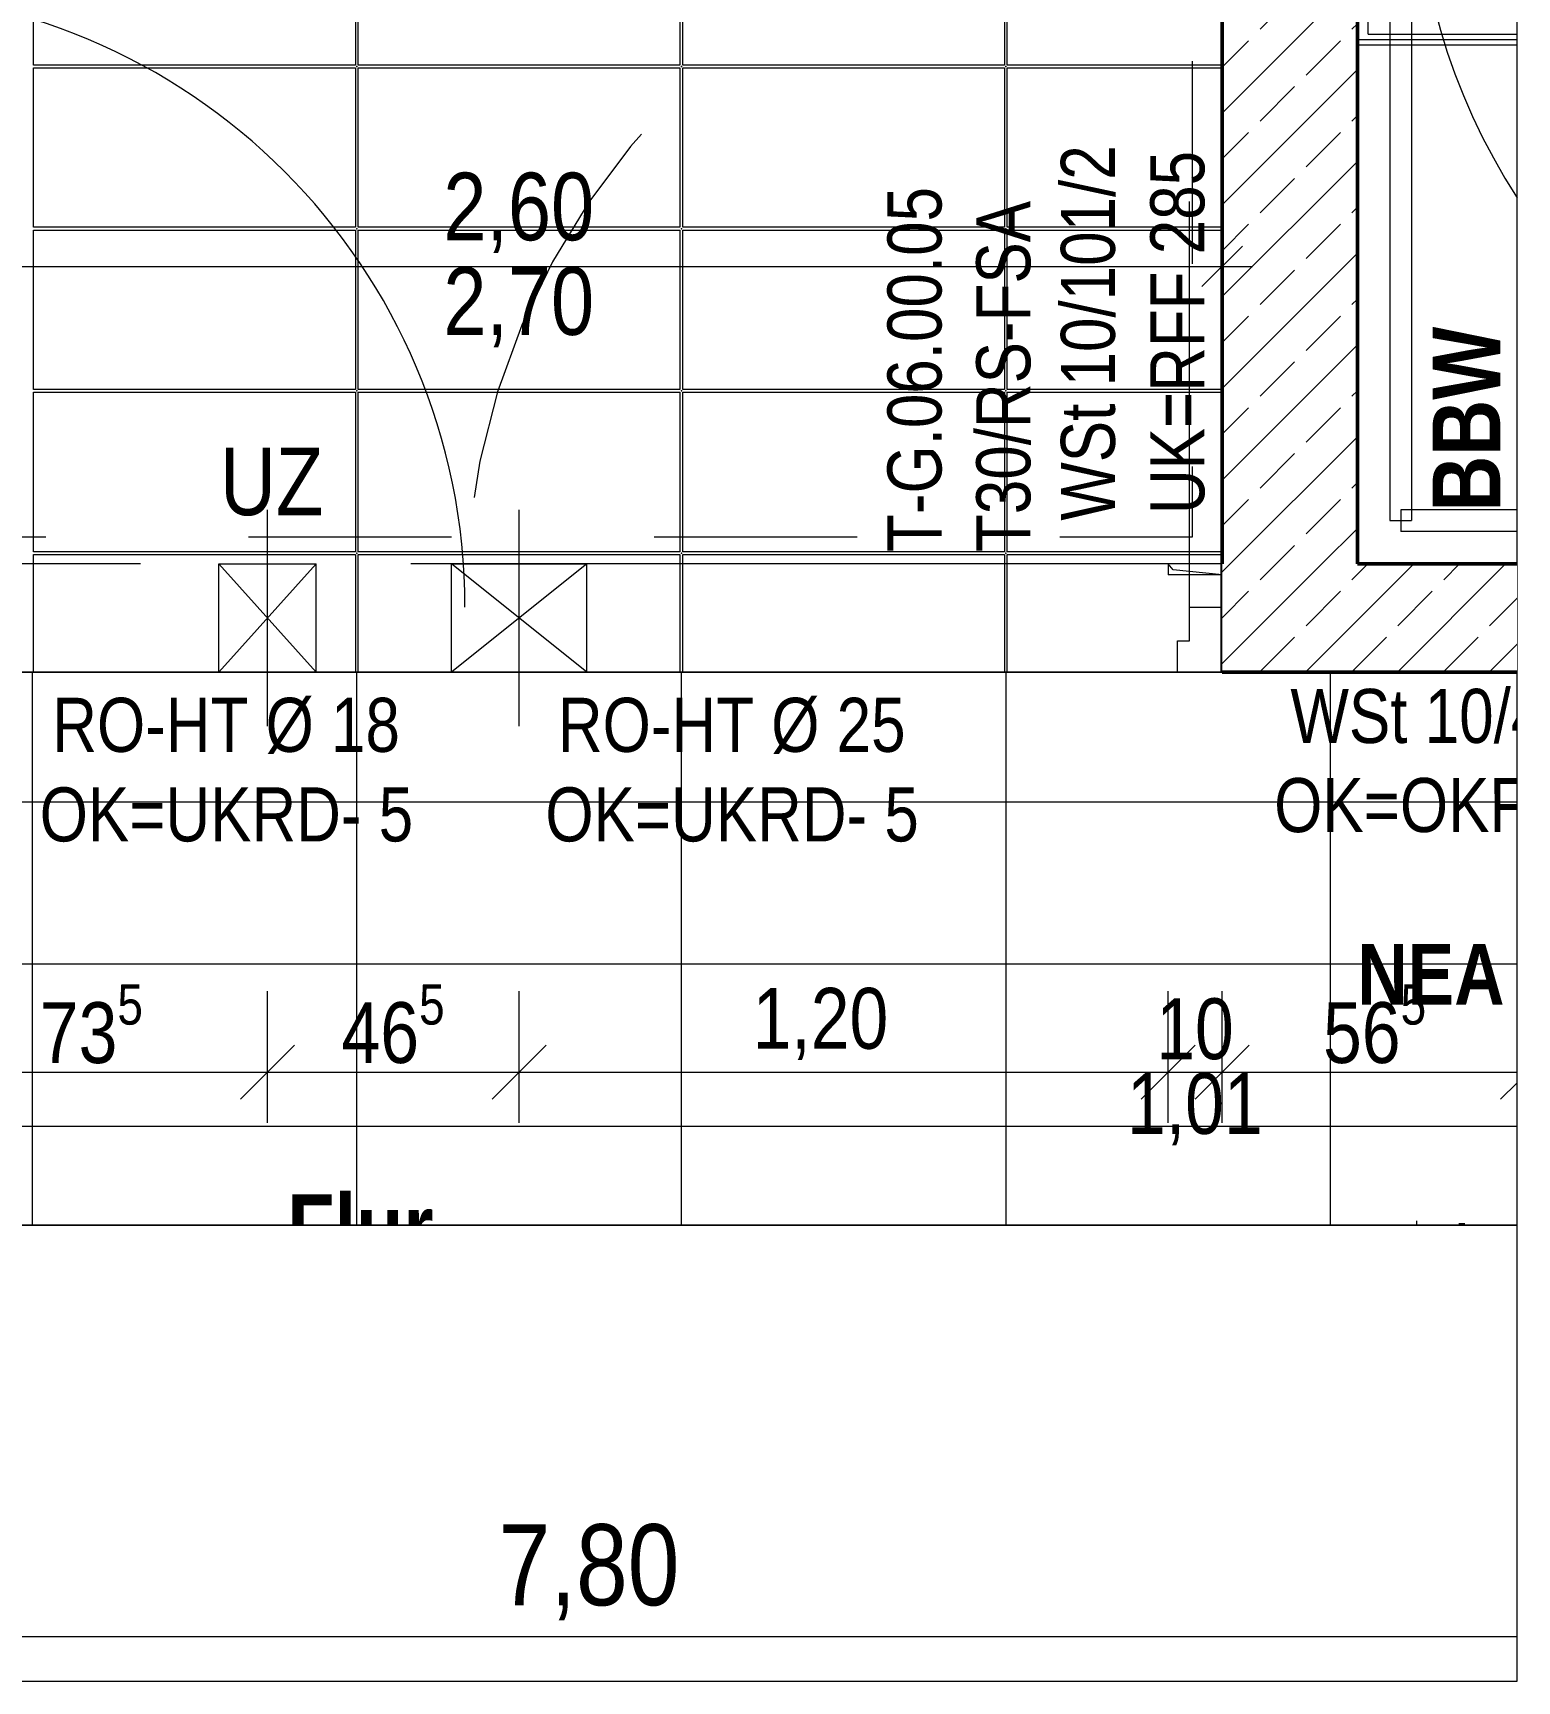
# Model space of a CAD drawing. Header units: centimetres. Extents: x 52.8 to 69.4, y 16.8 to 58.2.
# Drawn here: x 63.91 to 69.4, y 39.59 to 45.69 of the extents above; entities that cross this region are included whole.
import ezdxf
from ezdxf.xclip import XClip

# ---------------------------------------------------------------- set-up
doc = ezdxf.new("R2010")
doc.units = ezdxf.units.CM
doc.header["$MEASUREMENT"] = 0
doc.header["$XCLIPFRAME"] = 0
doc.set_wipeout_variables(frame=1)
for name, pattern in [('Achse', [50, 25, -12.5, 0, -12.5]), ('Strichlinie', [0.4, 0.3, -0.1]), ('Strichlinie kurz', [0.15, 0.075, -0.075]), ('Strichlinie_ eng', [0.22999999999999998, 0.15, -0.07999999999999999]), ('Wipeout_Contour', [100, 0, -100])]:
    doc.linetypes.add(name, pattern=pattern)
for name, color, linetype in [('6._6.OG mit 2x Wunschposition Steuerschränke (rot)_1_Bemaßung 100.gfb', 7, 'Continuous'), ('6._6.OG mit 2x Wunschposition Steuerschränke (rot)_1_Bemaßung 50.gfb', 7, 'Continuous'), ('6._6.OG mit 2x Wunschposition Steuerschränke (rot)_1_Bodenbelag.gfb', 7, 'Continuous'), ('6._6.OG mit 2x Wunschposition Steuerschränke (rot)_1_Decken.gfb', 7, 'Continuous'), ('6._6.OG mit 2x Wunschposition Steuerschränke (rot)_1_Neubau_Decken.gfb', 7, 'Continuous'), ('6._6.OG mit 2x Wunschposition Steuerschränke (rot)_1_Neubau_Treppen_ Rampen.gfb', 7, 'Continuous'), ('6._6.OG mit 2x Wunschposition Steuerschränke (rot)_1_Neubau_Wände massiv.gfb', 7, 'Continuous'), ('6._6.OG mit 2x Wunschposition Steuerschränke (rot)_1_Raumstempel_gemeinsam.gfb', 7, 'Continuous'), ('6._6.OG mit 2x Wunschposition Steuerschränke (rot)_1_Raumstempel_TF.gfb', 7, 'Continuous'), ('6._6.OG mit 2x Wunschposition Steuerschränke (rot)_1_Text 1_50.gfb', 7, 'Continuous'), ('6._6.OG mit 2x Wunschposition Steuerschränke (rot)_1_Treppen_ Rampen.gfb', 7, 'Continuous'), ('6._6.OG mit 2x Wunschposition Steuerschränke (rot)_1_Unterdecken.gfb', 7, 'Continuous'), ('6._6.OG mit 2x Wunschposition Steuerschränke (rot)_1_Wände massiv.gfb', 7, 'Continuous'), ('6._6.OG mit 2x Wunschposition Steuerschränke (rot)_3_0', 7, 'Continuous'), ('6._6.OG mit 2x Wunschposition Steuerschränke (rot)_3_Bemaßung 100.gfb', 7, 'Continuous')]:
    doc.layers.add(name, color=color, linetype=linetype)
doc.styles.add('ERSTELLTER_STIL_2', font='ARIALNB.TTF')
doc.styles.add('ERSTELLTER_STIL_3', font='')
doc.styles.get('ERSTELLTER_STIL_3').set_extended_font_data('Arial Narrow')
pattern_1 = [(44.99999999999999, (42.56997958650203, 24.0617737874526), (-0.1697056274847713, 0.1697056274847715), []), (44.99999999999999, (42.48512677275964, 24.14662660119499), (-0.1697056274847713, 0.1697056274847715), [0.18, -0.06])]

# ---------------------------------------------------------------- blocks, each defined once
blk = doc.blocks.new('*X3')
at = {"layer": '6._6.OG mit 2x Wunschposition Steuerschränke (rot)_1_Bodenbelag.gfb', "color": 254, "linetype": 'Continuous', "lineweight": 18, "ltscale": 10, "true_color": 0xdfdfdf}
for p, q in [((63.91497958650204, 45.56677369591733), (63.91497958650204, 46.15677369591733)), ((65.10497958650204, 46.15677369591733), (65.10497958650204, 45.56677369591733)), ((65.11497958650203, 45.56677369591733), (65.11497958650203, 46.15677369591733)), ((66.30497958650203, 46.15677369591733), (66.30497958650203, 45.56677369591733)), ((66.31497958650202, 45.56677369591733), (66.31497958650202, 46.15677369591733)), ((67.50497958650202, 46.15677369591733), (67.50497958650202, 45.56677369591733)), ((67.51497958650201, 45.56677369591733), (67.51497958650201, 46.15677369591733)), ((65.10497958650204, 45.56677369591733), (63.91497958650204, 45.56677369591733)), ((63.91497958650204, 44.96677369591733), (63.91497958650204, 45.55677369591734)), ((63.91497958650204, 45.55677369591734), (65.10497958650204, 45.55677369591734)), ((65.10497958650204, 45.55677369591734), (65.10497958650204, 44.96677369591733)), ((66.30497958650203, 45.56677369591733), (65.11497958650203, 45.56677369591733)), ((65.11497958650203, 44.96677369591733), (65.11497958650203, 45.55677369591734)), ((65.11497958650203, 45.55677369591734), (66.30497958650203, 45.55677369591734)), ((66.30497958650203, 45.55677369591734), (66.30497958650203, 44.96677369591733)), ((67.50497958650202, 45.56677369591733), (66.31497958650202, 45.56677369591733)), ((66.31497958650202, 44.96677369591733), (66.31497958650202, 45.55677369591734)), ((66.31497958650202, 45.55677369591734), (67.50497958650202, 45.55677369591734)), ((67.50497958650202, 45.55677369591734), (67.50497958650202, 44.96677369591733)), ((68.30997950973241, 45.56677369591733), (67.51497958650201, 45.56677369591733)), ((67.51497958650201, 44.96677369591733), (67.51497958650201, 45.55677369591734)), ((67.51497958650201, 45.55677369591734), (68.30997950973241, 45.55677369591734)), ((65.10497958650204, 44.96677369591733), (63.91497958650204, 44.96677369591733)), ((63.91497958650204, 44.36677369591734), (63.91497958650204, 44.95677369591734)), ((63.91497958650204, 44.95677369591734), (65.10497958650204, 44.95677369591734)), ((65.10497958650204, 44.95677369591734), (65.10497958650204, 44.36677369591734)), ((66.30497958650203, 44.96677369591733), (65.11497958650203, 44.96677369591733)), ((65.11497958650203, 44.36677369591734), (65.11497958650203, 44.95677369591734)), ((65.11497958650203, 44.95677369591734), (66.30497958650203, 44.95677369591734)), ((66.30497958650203, 44.95677369591734), (66.30497958650203, 44.36677369591734)), ((67.50497958650202, 44.96677369591733), (66.31497958650202, 44.96677369591733)), ((66.31497958650202, 44.36677369591734), (66.31497958650202, 44.95677369591734)), ((66.31497958650202, 44.95677369591734), (67.50497958650202, 44.95677369591734)), ((67.50497958650202, 44.95677369591734), (67.50497958650202, 44.36677369591734)), ((68.30997950973241, 44.96677369591733), (67.51497958650201, 44.96677369591733)), ((67.51497958650201, 44.36677369591734), (67.51497958650201, 44.95677369591734)), ((67.51497958650201, 44.95677369591734), (68.30997950973241, 44.95677369591734)), ((65.10497958650204, 44.36677369591734), (63.91497958650204, 44.36677369591734)), ((63.91497958650204, 43.76677369591734), (63.91497958650204, 44.35677369591735)), ((63.91497958650204, 44.35677369591735), (65.10497958650204, 44.35677369591735)), ((65.10497958650204, 44.35677369591735), (65.10497958650204, 43.76677369591734)), ((66.30497958650203, 44.36677369591734), (65.11497958650203, 44.36677369591734)), ((65.11497958650203, 43.76677369591734), (65.11497958650203, 44.35677369591735)), ((65.11497958650203, 44.35677369591735), (66.30497958650203, 44.35677369591735)), ((66.30497958650203, 44.35677369591735), (66.30497958650203, 43.76677369591734)), ((67.50497958650202, 44.36677369591734), (66.31497958650202, 44.36677369591734)), ((66.31497958650202, 43.76677369591734), (66.31497958650202, 44.35677369591735)), ((66.31497958650202, 44.35677369591735), (67.50497958650202, 44.35677369591735)), ((67.50497958650202, 44.35677369591735), (67.50497958650202, 43.76677369591734)), ((68.30997950973241, 44.36677369591734), (67.51497958650201, 44.36677369591734)), ((67.51497958650201, 43.76677369591734), (67.51497958650201, 44.35677369591735)), ((67.51497958650201, 44.35677369591735), (68.30997950973241, 44.35677369591735)), ((65.10497958650204, 43.76677369591734), (63.91497958650204, 43.76677369591734)), ((63.91497958650204, 43.32177366984374), (63.91497958650204, 43.75677369591735)), ((63.91497958650204, 43.75677369591735), (65.10497958650204, 43.75677369591735)), ((65.10497958650204, 43.75677369591735), (65.10497958650204, 43.32177366984374)), ((66.30497958650203, 43.76677369591734), (65.11497958650203, 43.76677369591734)), ((65.11497958650203, 43.32177366984374), (65.11497958650203, 43.75677369591735)), ((65.11497958650203, 43.75677369591735), (66.30497958650203, 43.75677369591735)), ((66.30497958650203, 43.75677369591735), (66.30497958650203, 43.32177366984374)), ((67.50497958650202, 43.76677369591734), (66.31497958650202, 43.76677369591734)), ((66.31497958650202, 43.32177366984374), (66.31497958650202, 43.75677369591735)), ((66.31497958650202, 43.75677369591735), (67.50497958650202, 43.75677369591735)), ((67.50497958650202, 43.75677369591735), (67.50497958650202, 43.32177366984374)), ((68.30997950973241, 43.76677369591734), (67.51497958650201, 43.76677369591734)), ((67.51497958650201, 43.32177366984374), (67.51497958650201, 43.75677369591735)), ((67.51497958650201, 43.75677369591735), (68.30997950973241, 43.75677369591735))]:
    blk.add_line(p, q, dxfattribs=at)
for p in [(65.10997958650204, 45.56177369591733), (65.10997958650204, 45.56177369591733), (65.10997958650204, 45.56177369591733), (65.10997958650204, 45.56177369591733), (66.30997958650202, 45.56177369591733), (66.30997958650202, 45.56177369591733), (66.30997958650202, 45.56177369591733), (66.30997958650202, 45.56177369591733), (67.50997958650201, 45.56177369591733), (67.50997958650201, 45.56177369591733), (67.50997958650201, 45.56177369591733), (67.50997958650201, 45.56177369591733), (65.10997958650204, 44.96177369591734), (65.10997958650204, 44.96177369591734), (65.10997958650204, 44.96177369591734), (65.10997958650204, 44.96177369591734), (66.30997958650202, 44.96177369591734), (66.30997958650202, 44.96177369591734), (66.30997958650202, 44.96177369591734), (66.30997958650202, 44.96177369591734), (67.50997958650201, 44.96177369591734), (67.50997958650201, 44.96177369591734), (67.50997958650201, 44.96177369591734), (67.50997958650201, 44.96177369591734), (65.10997958650204, 44.36177369591734), (65.10997958650204, 44.36177369591734), (65.10997958650204, 44.36177369591734), (65.10997958650204, 44.36177369591734), (66.30997958650202, 44.36177369591734), (66.30997958650202, 44.36177369591734), (66.30997958650202, 44.36177369591734), (66.30997958650202, 44.36177369591734), (67.50997958650201, 44.36177369591734), (67.50997958650201, 44.36177369591734), (67.50997958650201, 44.36177369591734), (67.50997958650201, 44.36177369591734), (65.10997958650204, 43.76177369591735), (65.10997958650204, 43.76177369591735), (65.10997958650204, 43.76177369591735), (65.10997958650204, 43.76177369591735), (66.30997958650202, 43.76177369591735), (66.30997958650202, 43.76177369591735), (66.30997958650202, 43.76177369591735), (66.30997958650202, 43.76177369591735), (67.50997958650201, 43.76177369591735), (67.50997958650201, 43.76177369591735), (67.50997958650201, 43.76177369591735), (67.50997958650201, 43.76177369591735)]:
    blk.add_point(p, dxfattribs=at)
blk = doc.blocks.new('Zeichnung_2_1', base_point=(42.56997958650203, 24.0617737874526))
at = {"layer": '6._6.OG mit 2x Wunschposition Steuerschränke (rot)_1_Bodenbelag.gfb', "linetype": 'Continuous', "lineweight": 18, "true_color": 0xdfdfdf}
h = blk.add_hatch(dxfattribs=at)
h.set_pattern_fill('RASTER_30X60_0001', color=254, style=0, pattern_type=2)
h.set_pattern_definition([(180, (66.30997958650204, 40.44177374168493), (0, 0.6), []), (270.0000000000001, (66.30997958650204, 40.44177374168493), (1.2, 0), [])])
h.paths.add_polyline_path([(69.40017590318566, 43.32177369591727), (60.72997961033539, 43.32177369591727), (60.72997961033539, 41.27592692624727), (69.40017590318566, 41.27592692624727)])
at = {"layer": '6._6.OG mit 2x Wunschposition Steuerschränke (rot)_1_Bemaßung 50.gfb', "color": 7, "linetype": 'Continuous', "lineweight": 13, "ltscale": 10}
for p, q in [((64.77997527104442, 41.65415619232942), (64.77997527104442, 42.14165619232942)), ((65.70997527104441, 41.65415619232942), (65.70997527104441, 42.14165619232942)), ((68.10997958650202, 41.65415619232942), (68.10997958650202, 42.14165619232942)), ((68.30997958650202, 41.65415619232942), (68.30997958650202, 42.14165619232942)), ((64.87997527104442, 41.94165619232942), (64.67997527104441, 41.74165619232942)), ((65.80997527104442, 41.94165619232942), (65.6099752710444, 41.74165619232942)), ((68.20997958650203, 41.94165619232942), (68.00997958650203, 41.74165619232942)), ((68.40997958650203, 41.94165619232942), (68.20997958650203, 41.74165619232942)), ((63.30997958650203, 41.84165619232942), (64.77997527104442, 41.84165619232942)), ((64.77997527104442, 41.84165619232942), (65.70997527104441, 41.84165619232942)), ((65.70997527104441, 41.84165619232942), (68.10997958650202, 41.84165619232942)), ((68.10997958650202, 41.84165619232942), (68.30997958650202, 41.84165619232942)), ((68.30997958650202, 41.84165619232942), (69.40017590318566, 41.84165619232942)), ((69.40017590318566, 41.80284541559407), (69.33898667992099, 41.74165619232942)), ((69.03007932114905, 41.27592692624727), (69.03007932114905, 41.29177374168454))]:
    blk.add_line(p, q, dxfattribs=at)
at = {"layer": '6._6.OG mit 2x Wunschposition Steuerschränke (rot)_1_Bodenbelag.gfb', "color": 7, "linetype": 'Continuous', "lineweight": 13, "ltscale": 10, "flags": 128}
blk.add_lwpolyline([(63.10997951890832, 52.01177379160622), (63.10997951890832, 49.75177385430026), (63.10997951890832, 47.07177383501326), (63.10997951890832, 43.32177366984374), (68.30997950973241, 43.32177366984374), (68.30997950973241, 52.49177376140619), (68.30997950973241, 55.06177378745254), (63.10997951890832, 55.06177378745254)], close=True, dxfattribs=at)
at = {"layer": '6._6.OG mit 2x Wunschposition Steuerschränke (rot)_1_Bodenbelag.gfb', "color": 8, "linetype": 'Continuous', "lineweight": 13, "ltscale": 10, "flags": 128}
for points in [[(69.40017590318566, 43.72177369591727), (68.80997958650204, 43.72177369591727), (68.80997958650204, 45.66177370354577), (69.40017590318566, 45.66177370354577)], [(69.40017590318566, 43.32177369591727), (60.72997961033539, 43.32177369591727), (60.72997961033539, 41.27592692624727)]]:
    blk.add_lwpolyline(points, dxfattribs=at)
at = {"layer": '6._6.OG mit 2x Wunschposition Steuerschränke (rot)_1_Decken.gfb', "color": 7, "linetype": 'Strichlinie', "lineweight": 13, "ltscale": 10, "flags": 128}
blk.add_lwpolyline([(69.40017590318566, 43.72177360404683), (68.8099796999227, 43.72177360404683), (68.8099796999227, 49.48177369508634), (68.76997937562041, 49.48177369508634), (68.76997964503366, 49.68177370011836), (68.8099796999227, 49.68177370011836), (68.8099796999227, 52.49177385164221), (68.8099796999227, 55.44177379115786), (69.40017590318566, 55.44177379115786)], dxfattribs=at)
at = {"layer": '6._6.OG mit 2x Wunschposition Steuerschränke (rot)_1_Neubau_Decken.gfb', "color": 7, "linetype": 'Strichlinie', "lineweight": 13, "ltscale": 10, "flags": 128}
blk.add_lwpolyline([(69.40017590318566, 43.72177371975916), (68.80997958650204, 43.72177371975916), (68.80997958650204, 45.64177376744292), (69.40017590318566, 45.64177376744292)], dxfattribs=at)
at = {"layer": '6._6.OG mit 2x Wunschposition Steuerschränke (rot)_1_Neubau_Treppen_ Rampen.gfb', "color": 7, "linetype": 'Continuous', "lineweight": 13, "ltscale": 10}
for q in [(68.84997958650202, 46.32177375379955), (69.40017590318566, 45.68177376222461)]:
    blk.add_line((68.84997958650202, 45.68177376222461), q, dxfattribs=at)
at = {"layer": '6._6.OG mit 2x Wunschposition Steuerschränke (rot)_1_Neubau_Treppen_ Rampen.gfb', "color": 7, "linetype": 'Achse', "lineweight": 13, "ltscale": 10}
blk.add_arc((71.41997958650201, 46.3717736687393), 2.400000000000007, 180, 212.6921418776965, dxfattribs=at)
at = {"layer": '6._6.OG mit 2x Wunschposition Steuerschränke (rot)_1_Neubau_Wände massiv.gfb', "color": 7, "linetype": 'Strichlinie_ eng', "lineweight": 13, "ltscale": 10}
for p, q in [((68.18897958650203, 43.56177369591727), (68.18897958650203, 46.24077369591727)), ((64.77997527104442, 43.12177369591726), (64.77997527104442, 43.92177369591727)), ((65.70997527104441, 43.12177369591726), (65.70997527104441, 43.92177369591727)), ((64.95997527104443, 43.32177369591727), (64.59997527104441, 43.72177369591726)), ((64.95997527104443, 43.72177369591726), (64.59997527104441, 43.32177369591727)), ((64.59997527104441, 43.72177369591726), (64.95997527104443, 43.72177369591726)), ((64.59997527104441, 43.32177369591727), (64.59997527104441, 43.72177369591726)), ((64.95997527104443, 43.32177369591727), (64.95997527104443, 43.72177369591726)), ((65.95997527104443, 43.32177369591727), (65.45997527104441, 43.72177369591726)), ((65.95997527104443, 43.72177369591726), (65.45997527104441, 43.32177369591727)), ((65.45997527104441, 43.72177369591726), (65.95997527104443, 43.72177369591726)), ((65.45997527104441, 43.32177369591727), (65.45997527104441, 43.72177369591726)), ((65.95997527104443, 43.32177369591727), (65.95997527104443, 43.72177369591726)), ((64.59997527104441, 43.32177369591727), (64.95997527104443, 43.32177369591727)), ((65.45997527104441, 43.32177369591727), (65.95997527104443, 43.32177369591727))]:
    blk.add_line(p, q, dxfattribs=at)
at = {"layer": '6._6.OG mit 2x Wunschposition Steuerschränke (rot)_1_Neubau_Wände massiv.gfb', "color": 7, "linetype": 'Strichlinie', "lineweight": 13, "ltscale": 10}
for p, q in [((68.30997958650202, 43.72177369591727), (63.10997958650203, 43.72177369591726)), ((68.30997958650202, 43.32177369591727), (63.10997958650203, 43.32177369591726))]:
    blk.add_line(p, q, dxfattribs=at)
at = {"layer": '6._6.OG mit 2x Wunschposition Steuerschränke (rot)_1_Neubau_Wände massiv.gfb', "color": 7, "linetype": 'Continuous', "lineweight": 13, "ltscale": 10}
for p, q in [((68.12804974456013, 43.69984385397538), (68.10997958650202, 43.72177369591727)), ((68.10997958650202, 43.72177369591727), (68.10997958650202, 43.68177369591727)), ((68.30997958650202, 43.68177369591727), (68.30997958650202, 43.72177369591727)), ((68.30997958650202, 43.68177369591727), (68.10997958650202, 43.68177369591727)), ((68.30997958650202, 43.68177369591727), (68.12804974456013, 43.69984385397538)), ((68.18897958650203, 43.43777369591727), (68.18897958650203, 43.56177369591727)), ((68.18897958650203, 43.56177369591727), (68.30997958650202, 43.56177369591727)), ((68.30997958650202, 43.56177369591727), (68.30997958650202, 43.32177369591727)), ((68.14497958650203, 43.32177369591727), (68.14497958650203, 43.43777369591727)), ((68.14497958650203, 43.43777369591727), (68.18897958650203, 43.43777369591727)), ((68.30997958650202, 43.32177369591727), (68.14497958650203, 43.32177369591727))]:
    blk.add_line(p, q, dxfattribs=at)
at = {"layer": '6._6.OG mit 2x Wunschposition Steuerschränke (rot)_1_Neubau_Wände massiv.gfb', "color": 7, "linetype": 'Continuous', "lineweight": 50, "ltscale": 10}
for p, q in [((68.30997958650202, 43.72177369591727), (68.30997958650202, 43.56177369591727)), ((68.30997959007831, 43.68177369472516), (68.30997959007831, 43.56177369591726)), ((68.30997959007831, 43.56177369591726), (68.30997958650202, 43.32177369591726)), ((68.30997958650202, 43.56177369591727), (68.30997958650202, 43.32177369591727)), ((68.30997958650202, 43.56177369591727), (68.30997958650202, 43.32177369591727))]:
    blk.add_line(p, q, dxfattribs=at)
at = {"layer": '6._6.OG mit 2x Wunschposition Steuerschränke (rot)_1_Neubau_Wände massiv.gfb', "color": 7, "linetype": 'Strichlinie_ eng', "lineweight": 13, "ltscale": 10}
blk.add_arc((68.18897958650203, 43.56177369591727), 2.678999999999998, 90, 180, dxfattribs=at)
at = {"layer": '6._6.OG mit 2x Wunschposition Steuerschränke (rot)_1_Neubau_Wände massiv.gfb', "color": 7, "linetype": 'Continuous', "lineweight": 13, "ltscale": 10}
blk.add_arc((63.23097958650203, 43.56177369591725), 2.279, 0, 90, dxfattribs=at)
at = {"layer": '6._6.OG mit 2x Wunschposition Steuerschränke (rot)_1_Treppen_ Rampen.gfb', "color": 7, "linetype": 'Continuous', "lineweight": 13, "ltscale": 10}
for p, q in [((68.92997958650204, 45.85126659466696), (68.92997958650204, 43.88177369591727)), ((69.00997958650204, 45.85126659466696), (69.00997958650204, 43.88177369591727)), ((68.96997958650203, 43.92177369591727), (68.96997958650203, 43.84177369591728)), ((69.40017590318566, 43.92177369591727), (68.96997958650203, 43.92177369591727)), ((68.92997958650204, 43.88177369591727), (69.00997958650204, 43.88177369591727)), ((69.40017590318566, 43.84177369591728), (68.96997958650203, 43.84177369591728))]:
    blk.add_line(p, q, dxfattribs=at)
at = {"layer": '6._6.OG mit 2x Wunschposition Steuerschränke (rot)_1_Unterdecken.gfb', "color": 8, "linetype": 'Strichlinie kurz', "lineweight": 13, "ltscale": 10, "flags": 128}
blk.add_lwpolyline([(63.20997958650202, 43.82177387055906), (68.19997954068813, 43.82177369591728), (68.19997954068813, 54.91177361281076), (63.20997958650202, 54.91177378745255)], close=True, dxfattribs=at)
at = {"layer": '6._6.OG mit 2x Wunschposition Steuerschränke (rot)_1_Raumstempel_gemeinsam.gfb', "color": 7, "linetype": 'Continuous', "lineweight": 13, "ltscale": 10}
blk.add_blockref('*X3', (0, 0), dxfattribs=at)
at = {"layer": '6._6.OG mit 2x Wunschposition Steuerschränke (rot)_1_Bemaßung 100.gfb', "color": 7, "linetype": 'Continuous', "lineweight": 13, "char_height": 0.25, "width": 0.5600025000000001, "attachment_point": 7, "style": 'ERSTELLTER_STIL_3'}
for s, insert in [('\\A1;2,60', (65.42997834246249, 44.87233181915676)), ('\\A1;2,70', (65.42997834246249, 44.52233181915675))]:
    blk.add_mtext(s, dxfattribs=dict(at, insert=insert))
at = {"layer": '6._6.OG mit 2x Wunschposition Steuerschränke (rot)_1_Bemaßung 100.gfb', "color": 7, "linetype": 'Continuous', "lineweight": 13, "insert": (64.98581237412037, 43.89843616822683), "char_height": 0.2500000000000001, "attachment_point": 9, "style": 'ERSTELLTER_STIL_3'}
blk.add_mtext('\\A1;UZ', dxfattribs=at)
at = {"layer": '6._6.OG mit 2x Wunschposition Steuerschränke (rot)_1_Bemaßung 50.gfb', "color": 7, "linetype": 'Continuous', "lineweight": 13, "char_height": 0.225, "attachment_point": 7, "style": 'ERSTELLTER_STIL_3'}
for s, insert in [('\\A1;73{\\H0.66x;\\S5^  ;}', (63.93795749191791, 41.80989148525497)), ('\\A1;46{\\H0.66x;\\S5^  ;}', (65.05345477402464, 41.81005030878438)), ('\\A1;56{\\H0.66x;\\S5^  ;}', (68.68296263618802, 41.81005030878438))]:
    blk.add_mtext(s, dxfattribs=dict(at, insert=insert))
for s, insert, width in [('\\A1;1,20', (66.57347572572738, 41.88665619113733), 0.5040022500000001), ('\\A1;10', (68.06597846150203, 41.88665619113733), 0.28800225), ('\\A1;1,01', (67.95797844362063, 41.57165619948198), 0.5040022500000001)]:
    blk.add_mtext(s, dxfattribs=dict(at, insert=insert, width=width))
at = {"layer": '6._6.OG mit 2x Wunschposition Steuerschränke (rot)_1_Bemaßung 50.gfb', "color": 7, "linetype": 'Continuous', "lineweight": 13, "insert": (69.30007931399649, 40.78977259880314), "char_height": 0.225, "width": 0.5040022500000001, "attachment_point": 7, "rotation": 90, "style": 'ERSTELLTER_STIL_3'}
blk.add_mtext('\\A1;3,74', dxfattribs=at)
at = {"layer": '6._6.OG mit 2x Wunschposition Steuerschränke (rot)_1_Raumstempel_gemeinsam.gfb', "color": 7, "linetype": 'Continuous', "lineweight": 13, "insert": (64.85276056500933, 41.13683427344443), "char_height": 0.25, "attachment_point": 7, "style": 'ERSTELLTER_STIL_2'}
blk.add_mtext('\\A1;Flur', dxfattribs=at)
at = {"layer": '6._6.OG mit 2x Wunschposition Steuerschränke (rot)_1_Raumstempel_TF.gfb', "color": 7, "linetype": 'Continuous', "lineweight": 13, "insert": (68.80997958650204, 42.0218105594201), "char_height": 0.225, "attachment_point": 7, "style": 'ERSTELLTER_STIL_2'}
blk.add_mtext('\\A1;NEA Abgas', dxfattribs=at)
at = {"layer": '6._6.OG mit 2x Wunschposition Steuerschränke (rot)_1_Text 1_50.gfb', "color": 7, "linetype": 'Continuous', "lineweight": 13, "insert": (69.08815605709027, 43.91549316336111), "char_height": 0.25, "attachment_point": 1, "rotation": 90, "style": 'ERSTELLTER_STIL_2'}
blk.add_mtext('\\A1;BBW', dxfattribs=at)
at = {"layer": '6._6.OG mit 2x Wunschposition Steuerschränke (rot)_1_Wände massiv.gfb', "color": 7, "linetype": 'Continuous', "lineweight": 13, "char_height": 0.2, "attachment_point": 6, "rotation": 90, "style": 'ERSTELLTER_STIL_3'}
for s, insert in [('\\A1;WSt 10/101/2', (67.81477946885495, 45.27003068247126)), ('\\A1;UK=RFF 285', (68.14546182179615, 45.24932568247125))]:
    blk.add_mtext(s, dxfattribs=dict(at, insert=insert))
at = {"layer": '6._6.OG mit 2x Wunschposition Steuerschränke (rot)_1_Wände massiv.gfb', "color": 7, "linetype": 'Continuous', "lineweight": 13, "insert": (67.33771680631583, 43.76585436710489), "char_height": 0.2, "attachment_point": 4, "rotation": 90.00000000000001, "line_spacing_factor": 0.9853187089661885, "style": 'ERSTELLTER_STIL_3'}
blk.add_mtext('\\A1;T-G.06.00.05\\PT30/RS-FSA', dxfattribs=at)
at = {"layer": '6._6.OG mit 2x Wunschposition Steuerschränke (rot)_1_Wände massiv.gfb', "color": 7, "linetype": 'Continuous', "lineweight": 13, "char_height": 0.2, "attachment_point": 6, "style": 'ERSTELLTER_STIL_3'}
for s, insert in [('\\A1;RO-HT Ø 18', (65.26939278209804, 43.12281710829452)), ('\\A1;RO-HT Ø 25', (67.1391536702906, 43.12281710829452)), ('\\A1;OK=UKRD- 5', (65.31833278209805, 42.79389946123571)), ('\\A1;OK=UKRD- 5', (67.1880936702906, 42.79389946123571))]:
    blk.add_mtext(s, dxfattribs=dict(at, insert=insert))
at = {"layer": '6._6.OG mit 2x Wunschposition Steuerschränke (rot)_1_Wände massiv.gfb', "color": 7, "linetype": 'Continuous', "lineweight": 25, "char_height": 0.2, "attachment_point": 6, "style": 'ERSTELLTER_STIL_3'}
for s, insert, rotation in [('\\A1;WSt 10/45/2', (69.82326617727222, 43.15867669705729), 0.04754122522146889), ('\\A1;OK=OKF+ 30', (69.8903644839485, 42.82932049384743), 0.047541225221534346)]:
    blk.add_mtext(s, dxfattribs=dict(at, insert=insert, rotation=rotation))
at = {"color": 254, "linetype": 'Wipeout_Contour', "lineweight": 0, "ltscale": 326.6738231970425}
blk.add_wipeout([(68.80997958650204, 43.32177369591727), (69.40017590318566, 43.32177369591727), (69.40017590318566, 43.72177369591728), (68.80997958650204, 43.72177369591728)], dxfattribs=at).dxf.layer = '6._6.OG mit 2x Wunschposition Steuerschränke (rot)_1_Neubau_Wände massiv.gfb'
at = {"layer": '6._6.OG mit 2x Wunschposition Steuerschränke (rot)_1_Neubau_Wände massiv.gfb', "linetype": 'Continuous', "lineweight": 0, "true_color": 0x000000}
h = blk.add_hatch(dxfattribs=at)
h.set_pattern_fill('BETON__STAHLBETON_0001', color=18, style=0, pattern_type=2)
h.set_pattern_definition(pattern_1)
h.paths.add_polyline_path([(68.80997958650204, 43.32177369591727), (69.40017590318566, 43.32177369591727), (69.40017590318566, 43.72177369591728), (68.80997958650204, 43.72177369591728)])
at = {"layer": '6._6.OG mit 2x Wunschposition Steuerschränke (rot)_1_Neubau_Wände massiv.gfb', "color": 7, "linetype": 'Continuous', "lineweight": 50, "ltscale": 10, "flags": 128}
for points in [[(69.40017590318566, 43.72177369591728), (68.80997958650204, 43.72177369591728)], [(68.80997958650204, 43.32177369591727), (69.40017590318566, 43.32177369591727)]]:
    blk.add_lwpolyline(points, dxfattribs=at)
at = {"color": 254, "linetype": 'Wipeout_Contour', "lineweight": 0, "ltscale": 243.4589064983042}
blk.add_wipeout([(68.30997958650202, 43.32177369591727), (68.80997958650204, 43.32177369591727), (68.30997958650202, 43.72177369591728)], dxfattribs=at).dxf.layer = '6._6.OG mit 2x Wunschposition Steuerschränke (rot)_1_Neubau_Wände massiv.gfb'
at = {"layer": '6._6.OG mit 2x Wunschposition Steuerschränke (rot)_1_Neubau_Wände massiv.gfb', "linetype": 'Continuous', "lineweight": 0, "true_color": 0x000000}
h = blk.add_hatch(dxfattribs=at)
h.set_pattern_fill('BETON__STAHLBETON_0001', color=18, style=0, pattern_type=2)
h.set_pattern_definition(pattern_1)
h.paths.add_polyline_path([(68.30997958650202, 43.32177369591727), (68.80997958650204, 43.32177369591727), (68.30997958650202, 43.72177369591728)])
at = {"color": 254, "linetype": 'Wipeout_Contour', "lineweight": 0, "ltscale": 1019.722095666749}
blk.add_wipeout([(68.80997954865629, 52.49177378745255), (68.30997958650202, 52.49177378745255), (68.30997958650202, 52.221773705956274), (68.34997952597371, 52.221773705956274), (68.34997952597371, 52.021773616547925), (68.30997958650202, 52.021773616547925), (68.30997958650202, 43.72177369591728), (68.80997954865629, 43.72177369591728), (68.80997954865629, 49.481773735621616), (68.7699796091846, 49.481773735621616), (68.7699796091846, 49.68177382502997), (68.80997954865629, 49.68177382502997)], dxfattribs=at).dxf.layer = '6._6.OG mit 2x Wunschposition Steuerschränke (rot)_1_Neubau_Wände massiv.gfb'
at = {"layer": '6._6.OG mit 2x Wunschposition Steuerschränke (rot)_1_Neubau_Wände massiv.gfb', "linetype": 'Continuous', "lineweight": 0, "true_color": 0x000000}
h = blk.add_hatch(dxfattribs=at)
h.set_pattern_fill('BETON__STAHLBETON_0001', color=18, style=0, pattern_type=2)
h.set_pattern_definition(pattern_1)
h.paths.add_polyline_path([(68.80997954865629, 52.49177378745254), (68.30997958650202, 52.49177378745254), (68.30997958650202, 52.22177370595627), (68.34997952597371, 52.22177370595627), (68.34997952597371, 52.02177361654792), (68.30997958650202, 52.02177361654792), (68.30997958650202, 43.72177369591727), (68.80997954865629, 43.72177369591727), (68.80997954865629, 49.48177373562161), (68.7699796091846, 49.48177373562161), (68.7699796091846, 49.68177382502996), (68.80997954865629, 49.68177382502996)])
at = {"layer": '6._6.OG mit 2x Wunschposition Steuerschränke (rot)_1_Bemaßung 100.gfb', "color": 7, "linetype": 'Continuous', "lineweight": 13, "ltscale": 10}
for p, q in [((68.30997958650202, 44.68170681915677), (68.30997958650202, 44.96295681915677)), ((68.23497958650202, 44.74733181915676), (68.38497958650203, 44.89733181915676)), ((63.10997958650203, 44.82233181915676), (68.30997958650202, 44.82233181915676)), ((68.30997958650202, 44.82233181915676), (68.42247958650202, 44.82233181915676))]:
    blk.add_line(p, q, dxfattribs=at)
at = {"layer": '6._6.OG mit 2x Wunschposition Steuerschränke (rot)_1_Neubau_Treppen_ Rampen.gfb', "color": 7, "linetype": 'Continuous', "lineweight": 13, "ltscale": 10}
blk.add_line((68.80997958650201, 45.64177376142805), (68.80997958650201, 45.96177378598608), dxfattribs=at)
at = {"layer": '6._6.OG mit 2x Wunschposition Steuerschränke (rot)_1_Neubau_Treppen_ Rampen.gfb', "color": 8, "linetype": 'Continuous', "lineweight": 13, "ltscale": 10}
blk.add_line((68.80997958650201, 45.66177376142805), (69.40017590318566, 45.66177376142805), dxfattribs=at)
at = {"layer": '6._6.OG mit 2x Wunschposition Steuerschränke (rot)_1_Neubau_Treppen_ Rampen.gfb', "color": 7, "linetype": 'Strichlinie', "lineweight": 13, "ltscale": 10}
blk.add_line((68.80997958650201, 45.64177376142805), (69.40017590318566, 45.64177376142805), dxfattribs=at)
at = {"color": 254, "linetype": 'Wipeout_Contour', "lineweight": 0, "ltscale": 243.7870836301235}
blk.add_wipeout([(68.80997958650204, 43.721773695917264), (68.30997958650202, 43.721773695917264), (68.80997958650204, 43.321773695917265)], dxfattribs=at).dxf.layer = '6._6.OG mit 2x Wunschposition Steuerschränke (rot)_1_Neubau_Wände massiv.gfb'
at = {"layer": '6._6.OG mit 2x Wunschposition Steuerschränke (rot)_1_Neubau_Wände massiv.gfb', "linetype": 'Continuous', "lineweight": 0, "true_color": 0x000000}
h = blk.add_hatch(dxfattribs=at)
h.set_pattern_fill('BETON__STAHLBETON_0001', color=18, style=0, pattern_type=2)
h.set_pattern_definition(pattern_1)
h.paths.add_polyline_path([(68.80997958650204, 43.72177369591727), (68.30997958650202, 43.72177369591727), (68.80997958650204, 43.32177369591727)])
at = {"layer": '6._6.OG mit 2x Wunschposition Steuerschränke (rot)_1_Neubau_Wände massiv.gfb', "color": 7, "linetype": 'Continuous', "lineweight": 50, "ltscale": 10, "flags": 128}
for points in [[(68.30997958650202, 52.02177361654792), (68.30997958650202, 43.72177369591727)], [(68.80997958650204, 43.72177369591728), (68.80997958650204, 49.48177381060381)], [(68.80997958650204, 43.32177369591727), (68.30997958650202, 43.32177369591727)]]:
    blk.add_lwpolyline(points, dxfattribs=at)
blk = doc.blocks.new('Zeichnung_4_3', base_point=(42.56997958650203, -21.06591682354327))
at = {"layer": '6._6.OG mit 2x Wunschposition Steuerschränke (rot)_3_Bemaßung 100.gfb', "color": 7, "linetype": 'Continuous', "lineweight": 13, "ltscale": 10}
blk.add_line((58.16997958650203, 39.75408317645673), (69.40017590318564, 39.75408317645672), dxfattribs=at)
at = {"layer": '6._6.OG mit 2x Wunschposition Steuerschränke (rot)_3_Bemaßung 100.gfb', "color": 7, "linetype": 'Continuous', "lineweight": 13, "insert": (65.63397809246248, 39.81408317884091), "char_height": 0.3, "width": 0.672003, "attachment_point": 7, "style": 'ERSTELLTER_STIL_3'}
blk.add_mtext('\\A1;7,80', dxfattribs=at)

msp = doc.modelspace()

# ---------------------------------------------------------------- linework, layer by layer
at = {"layer": '6._6.OG mit 2x Wunschposition Steuerschränke (rot)_1_Raumstempel_gemeinsam.gfb', "color": 7, "linetype": 'Continuous', "lineweight": 13, "ltscale": 10, "flags": 128}
msp.add_lwpolyline([(54.53001824436916, 41.27592692624727), (69.40017590318566, 41.27592692624727), (69.40017590318566, 57.61492477788968), (54.53001824436917, 57.61492477788968)], close=True, dxfattribs=at)

# ---------------------------------------------------------------- block references
at = {"color": 7, "linetype": 'Continuous', "lineweight": 13, "ltscale": 10}
ref = msp.add_blockref('Zeichnung_4_3', (42.56997958650203, -21.06591682354327), dxfattribs=at)
XClip(ref).set_block_clipping_path([(52.82627921918972, 39.58980289421481), (69.40017590318564, 41.27592692624727)])

# ---------------------------------------------------------------- next in the draw order: block references
ref = msp.add_blockref('Zeichnung_2_1', (42.56997958650203, 24.0617737874526), dxfattribs=at)
XClip(ref).set_block_clipping_path([(54.53001824436916, 41.27592692624727), (69.40017590318566, 57.61492477788968)])

# ---------------------------------------------------------------- next in the draw order: linework, layer by layer
at = {"layer": '6._6.OG mit 2x Wunschposition Steuerschränke (rot)_3_0', "color": 7, "linetype": 'Continuous', "lineweight": 13, "ltscale": 10, "flags": 128}
msp.add_lwpolyline([(52.82627921918972, 39.58980289421481), (69.40017590318564, 39.58980289421481), (69.40017590318564, 41.27592692624727), (52.82627921918972, 41.27592692624727)], close=True, dxfattribs=at)

doc.saveas('drawing.dxf')
